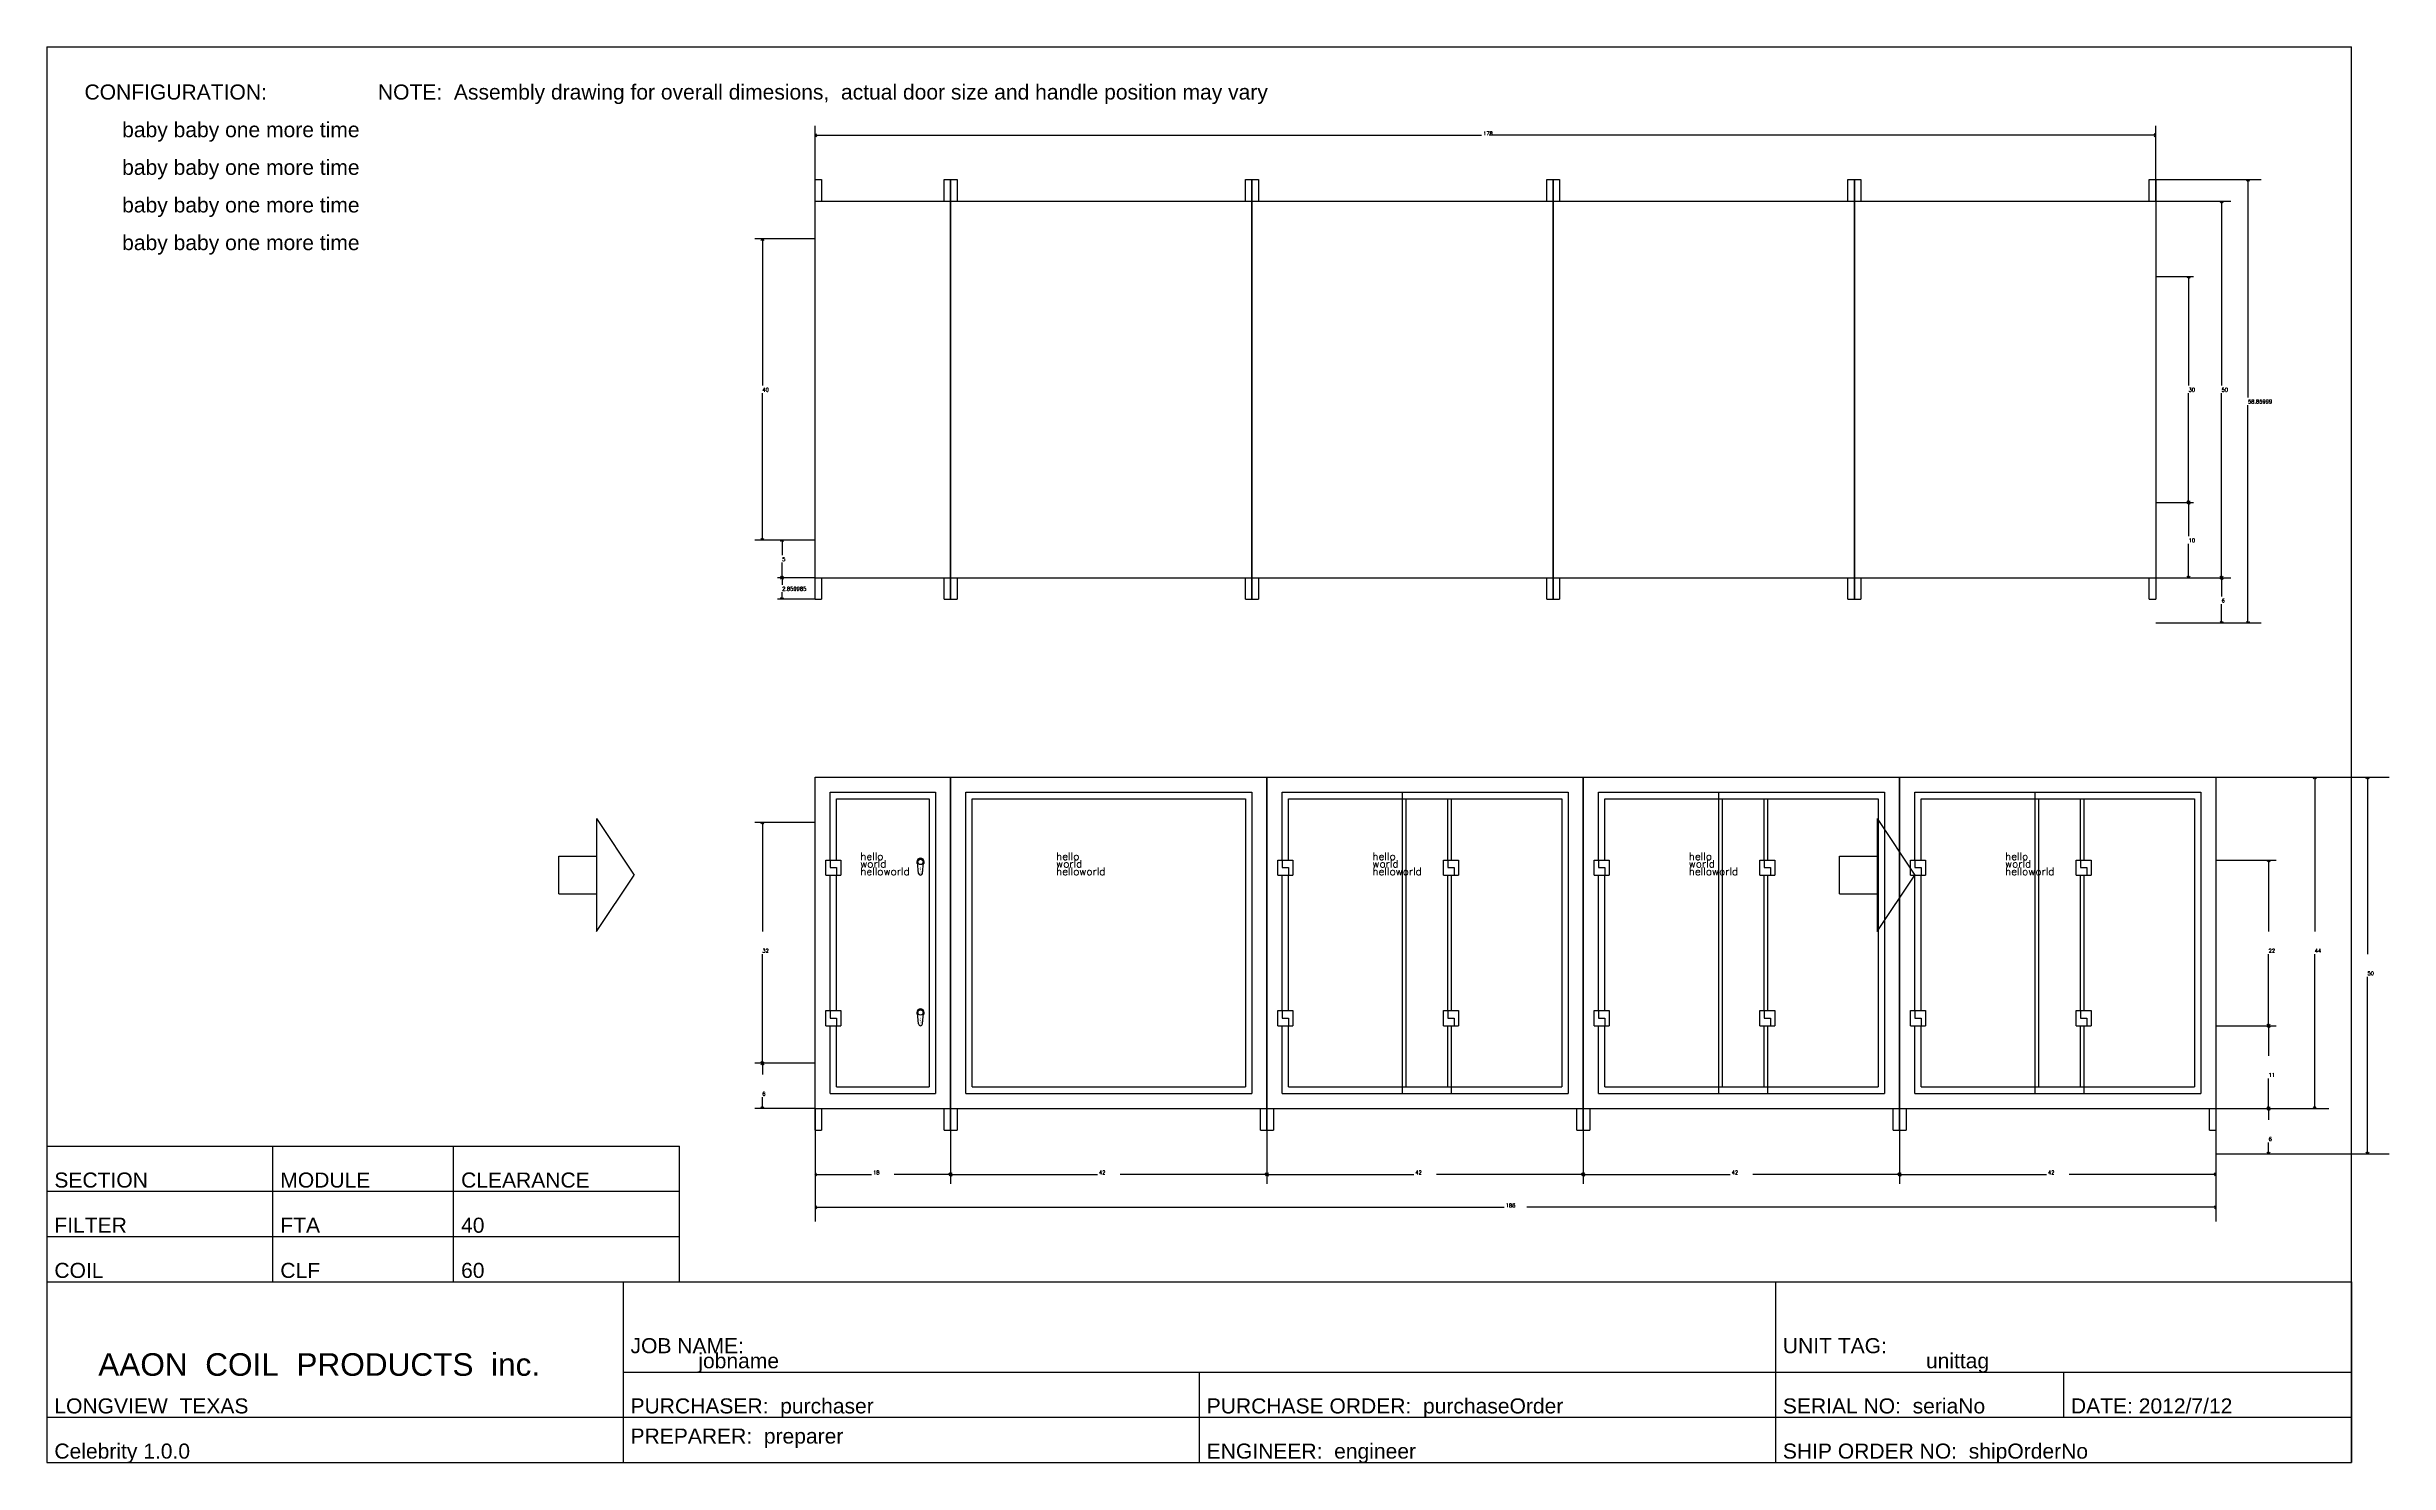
# Model space of a CAD drawing. Extents: x 500 to 811, y 312 to 500.
import ezdxf
from ezdxf.enums import TextEntityAlignment as Align

# ---------------------------------------------------------------- set-up
doc = ezdxf.new("R2010")
doc.units = 0
for name, color, linetype in [('dimensionLayer', 7, 'Continuous'), ('DoorBarRectangle', 7, 'Continuous'), ('DoorRectangleLayer', 7, 'Continuous'), ('DoubleDoorBarRectangle', 7, 'Continuous'), ('line', 7, 'Continuous'), ('nonDoorBarLayer', 7, 'Continuous'), ('outerline', 7, 'Continuous'), ('RepresentDoorBarRectangle', 7, 'Continuous'), ('text', 7, 'Continuous')]:
    doc.layers.add(name, color=color, linetype=linetype)
doc.styles.get("Standard").update_dxf_attribs({"font": 'simplex'})
doc.styles.add('True type font', font='Arial.ttf')

msp = doc.modelspace()

# ---------------------------------------------------------------- linework, layer by layer
at = {"layer": 'dimensionLayer'}
for p, q in [((602, 479.5), (602, 489.5)), ((602, 488.25), (602.2, 488.45)), ((780, 488.25), (779.8, 488.45)), ((780, 479.5), (780, 489.5)), ((602, 488.25), (690.5, 488.25)), ((602, 488.25), (602.2, 488.05)), ((780, 488.25), (691.5, 488.25)), ((780, 488.25), (779.8, 488.05)), ((780, 482.36), (794, 482.36)), ((792.25, 482.36), (792.05, 482.16)), ((792.25, 482.36), (792.25, 453.43)), ((792.25, 482.36), (792.45, 482.16)), ((780, 479.5), (790, 479.5)), ((788.75, 479.5), (788.55, 479.3)), ((788.75, 479.5), (788.75, 455)), ((788.75, 479.5), (788.95, 479.3)), ((602, 474.5), (594, 474.5)), ((595, 474.5), (594.8, 474.3)), ((595, 474.5), (595, 455)), ((595, 474.5), (595.2, 474.3)), ((780, 469.5), (785, 469.5)), ((784.375, 469.5), (784.175, 469.3)), ((784.375, 469.5), (784.375, 455)), ((784.375, 469.5), (784.575, 469.3)), ((595, 434.5), (595, 454)), ((784.375, 439.5), (784.375, 454)), ((788.75, 429.5), (788.75, 454)), ((792.25, 423.5), (792.25, 452.43)), ((780, 439.5), (785, 439.5)), ((780, 439.5), (785, 439.5)), ((784.375, 439.5), (784.175, 439.7)), ((784.375, 439.5), (784.175, 439.3)), ((784.375, 439.5), (784.575, 439.7)), ((784.375, 439.5), (784.375, 435)), ((784.375, 439.5), (784.575, 439.3)), ((602, 434.5), (594, 434.5)), ((595, 434.5), (594.8, 434.7)), ((595, 434.5), (595.2, 434.7)), ((602, 434.5), (597, 434.5)), ((597.625, 434.5), (597.425, 434.3)), ((597.625, 434.5), (597.625, 432.5)), ((597.625, 434.5), (597.825, 434.3)), ((784.375, 429.5), (784.375, 434)), ((602, 429.5), (597, 429.5)), ((602, 429.5), (597, 429.5)), ((597.625, 429.5), (597.425, 429.7)), ((597.625, 429.5), (597.425, 429.3)), ((597.625, 429.5), (597.625, 431.5)), ((597.625, 429.5), (597.825, 429.7)), ((597.625, 429.5), (597.625, 428.57)), ((597.625, 429.5), (597.825, 429.3)), ((780, 429.5), (785, 429.5)), ((780, 429.5), (790, 429.5)), ((780, 429.5), (790, 429.5)), ((784.375, 429.5), (784.175, 429.7)), ((784.375, 429.5), (784.575, 429.7)), ((788.75, 429.5), (788.55, 429.7)), ((788.75, 429.5), (788.55, 429.3)), ((788.75, 429.5), (788.95, 429.7)), ((788.75, 429.5), (788.75, 427)), ((788.75, 429.5), (788.95, 429.3)), ((602, 426.64), (597, 426.64)), ((597.625, 426.64), (597.425, 426.84)), ((597.625, 426.64), (597.625, 427.57)), ((597.625, 426.64), (597.825, 426.84)), ((780, 423.5), (790, 423.5)), ((780, 423.5), (794, 423.5)), ((788.75, 423.5), (788.55, 423.7)), ((788.75, 423.5), (788.75, 426)), ((788.75, 423.5), (788.95, 423.7)), ((792.25, 423.5), (792.05, 423.7)), ((792.25, 423.5), (792.45, 423.7)), ((788, 403), (803, 403)), ((788, 403), (811, 403)), ((801.125, 403), (800.925, 402.8)), ((801.125, 403), (801.125, 382.5)), ((801.125, 403), (801.325, 402.8)), ((808.125, 403), (807.925, 402.8)), ((808.125, 403), (808.125, 379.5)), ((808.125, 403), (808.325, 402.8)), ((602, 397), (594, 397)), ((595, 397), (594.8, 396.8)), ((595, 397), (595, 382.5)), ((595, 397), (595.2, 396.8)), ((788, 392), (796, 392)), ((795, 392), (794.8, 391.8)), ((795, 392), (795, 382.5)), ((795, 392), (795.2, 391.8)), ((595, 365), (595, 379.5)), ((795, 370), (795, 379.5)), ((801.125, 359), (801.125, 379.5)), ((808.125, 353), (808.125, 376.5)), ((795, 370), (794.8, 370.2)), ((795, 370), (795.2, 370.2)), ((788, 370), (796, 370)), ((788, 370), (796, 370)), ((795, 370), (794.8, 369.8)), ((795, 370), (795, 366)), ((795, 370), (795.2, 369.8)), ((602, 365), (594, 365)), ((602, 365), (594, 365)), ((595, 365), (594.8, 365.2)), ((595, 365), (594.8, 364.8)), ((595, 365), (595.2, 365.2)), ((595, 365), (595, 363.5)), ((595, 365), (595.2, 364.8)), ((795, 359), (795, 363)), ((602, 359), (594, 359)), ((595, 359), (594.8, 359.2)), ((595, 359), (595, 360.5)), ((595, 359), (595.2, 359.2)), ((602, 359), (602, 349)), ((602, 359), (602, 344)), ((620, 359), (620, 349)), ((620, 359), (620, 349)), ((662, 359), (662, 349)), ((662, 359), (662, 349)), ((704, 359), (704, 349)), ((704, 359), (704, 349)), ((746, 359), (746, 349)), ((746, 359), (746, 349)), ((788, 359), (796, 359)), ((788, 359), (796, 359)), ((788, 359), (803, 359)), ((788, 359), (788, 349)), ((788, 359), (788, 344)), ((795, 359), (794.8, 359.2)), ((795, 359), (794.8, 358.8)), ((795, 359), (795.2, 359.2)), ((795, 359), (795, 357.5)), ((795, 359), (795.2, 358.8)), ((801.125, 359), (800.925, 359.2)), ((801.125, 359), (801.325, 359.2)), ((788, 353), (796, 353)), ((788, 353), (811, 353)), ((795, 353), (794.8, 353.2)), ((795, 353), (795, 354.5)), ((795, 353), (795.2, 353.2)), ((808.125, 353), (807.925, 353.2)), ((808.125, 353), (808.325, 353.2)), ((602, 350.25), (602.2, 350.45)), ((602, 350.25), (609.5, 350.25)), ((602, 350.25), (602.2, 350.05)), ((620, 350.25), (612.5, 350.25)), ((620, 350.25), (619.8, 350.45)), ((620, 350.25), (619.8, 350.05)), ((620, 350.25), (620.2, 350.45)), ((620, 350.25), (639.5, 350.25)), ((620, 350.25), (620.2, 350.05)), ((662, 350.25), (642.5, 350.25)), ((662, 350.25), (661.8, 350.45)), ((662, 350.25), (661.8, 350.05)), ((662, 350.25), (662.2, 350.45)), ((662, 350.25), (681.5, 350.25)), ((662, 350.25), (662.2, 350.05)), ((704, 350.25), (684.5, 350.25)), ((704, 350.25), (703.8, 350.45)), ((704, 350.25), (703.8, 350.05)), ((704, 350.25), (704.2, 350.45)), ((704, 350.25), (723.5, 350.25)), ((704, 350.25), (704.2, 350.05)), ((746, 350.25), (726.5, 350.25)), ((746, 350.25), (745.8, 350.45)), ((746, 350.25), (745.8, 350.05)), ((746, 350.25), (746.2, 350.45)), ((746, 350.25), (765.5, 350.25)), ((746, 350.25), (746.2, 350.05)), ((788, 350.25), (768.5, 350.25)), ((788, 350.25), (787.8, 350.45)), ((788, 350.25), (787.8, 350.05)), ((602, 345.875), (602.2, 346.075)), ((602, 345.875), (693.5, 345.875)), ((602, 345.875), (602.2, 345.675)), ((788, 345.875), (696.5, 345.875)), ((788, 345.875), (787.8, 346.075)), ((788, 345.875), (787.8, 345.675))]:
    msp.add_line(p, q, dxfattribs=at)
at = {"layer": 'DoorBarRectangle'}
for p, q in [((604, 392), (604, 401)), ((604, 401), (618, 401)), ((604.86, 392), (604.86, 400.14)), ((604.86, 400.14), (617.14, 400.14)), ((617.14, 400.14), (617.14, 361.86)), ((618, 401), (618, 361)), ((664, 392), (664, 401)), ((664, 401), (702, 401)), ((664.86, 392), (664.86, 400.14)), ((664.86, 400.14), (701.14, 400.14)), ((701.14, 400.14), (701.14, 361.86)), ((702, 401), (702, 361)), ((706, 392), (706, 401)), ((706, 401), (744, 401)), ((706.86, 392), (706.86, 400.14)), ((706.86, 400.14), (743.14, 400.14)), ((743.14, 400.14), (743.14, 361.86)), ((744, 401), (744, 361)), ((748, 392), (748, 401)), ((748, 401), (786, 401)), ((748.86, 392), (748.86, 400.14)), ((748.86, 400.14), (785.14, 400.14)), ((785.14, 400.14), (785.14, 361.86)), ((786, 401), (786, 361)), ((604, 372), (604, 390)), ((604.86, 372), (604.86, 390)), ((664, 372), (664, 390)), ((664.86, 372), (664.86, 390)), ((706, 372), (706, 390)), ((706.86, 372), (706.86, 390)), ((748, 372), (748, 390)), ((748.86, 372), (748.86, 390)), ((604, 361), (604, 370)), ((604.86, 361.86), (604.86, 370)), ((664, 361), (664, 370)), ((664.86, 361.86), (664.86, 370)), ((706, 361), (706, 370)), ((706.86, 361.86), (706.86, 370)), ((748, 361), (748, 370)), ((748.86, 361.86), (748.86, 370)), ((604, 361), (618, 361)), ((604.86, 361.86), (617.14, 361.86)), ((664, 361), (702, 361)), ((664.86, 361.86), (701.14, 361.86)), ((706, 361), (744, 361)), ((706.86, 361.86), (743.14, 361.86)), ((748, 361), (786, 361)), ((748.86, 361.86), (785.14, 361.86))]:
    msp.add_line(p, q, dxfattribs=at)
at = {"layer": 'DoorRectangleLayer'}
for p, q in [((602, 479.5), (602, 482.36)), ((602, 482.36), (602.86, 482.36)), ((602.86, 482.36), (602.86, 479.5)), ((619.14, 479.5), (619.14, 482.36)), ((619.14, 482.36), (620, 482.36)), ((620, 482.36), (620, 479.5)), ((620, 479.5), (620, 482.36)), ((620, 482.36), (620.86, 482.36)), ((620.86, 482.36), (620.86, 479.5)), ((659.14, 479.5), (659.14, 482.36)), ((659.14, 482.36), (660, 482.36)), ((660, 482.36), (660, 479.5)), ((660, 479.5), (660, 482.36)), ((660, 482.36), (660.86, 482.36)), ((660.86, 482.36), (660.86, 479.5)), ((699.14, 479.5), (699.14, 482.36)), ((699.14, 482.36), (700, 482.36)), ((700, 482.36), (700, 479.5)), ((700, 479.5), (700, 482.36)), ((700, 482.36), (700.86, 482.36)), ((700.86, 482.36), (700.86, 479.5)), ((739.14, 479.5), (739.14, 482.36)), ((739.14, 482.36), (740, 482.36)), ((740, 482.36), (740, 479.5)), ((740, 479.5), (740, 482.36)), ((740, 482.36), (740.86, 482.36)), ((740.86, 482.36), (740.86, 479.5)), ((779.14, 479.5), (779.14, 482.36)), ((779.14, 482.36), (780, 482.36)), ((780, 482.36), (780, 479.5)), ((602, 429.5), (602, 479.5)), ((602, 479.5), (620, 479.5)), ((602, 479.5), (602.86, 479.5)), ((619.14, 479.5), (620, 479.5)), ((620, 479.5), (620, 429.5)), ((620, 429.5), (620, 479.5)), ((620, 479.5), (660, 479.5)), ((620, 479.5), (620.86, 479.5)), ((659.14, 479.5), (660, 479.5)), ((660, 479.5), (660, 429.5)), ((660, 429.5), (660, 479.5)), ((660, 479.5), (700, 479.5)), ((660, 479.5), (660.86, 479.5)), ((699.14, 479.5), (700, 479.5)), ((700, 479.5), (700, 429.5)), ((700, 429.5), (700, 479.5)), ((700, 479.5), (740, 479.5)), ((700, 479.5), (700.86, 479.5)), ((739.14, 479.5), (740, 479.5)), ((740, 479.5), (740, 429.5)), ((740, 429.5), (740, 479.5)), ((740, 479.5), (780, 479.5)), ((740, 479.5), (740.86, 479.5)), ((779.14, 479.5), (780, 479.5)), ((780, 479.5), (780, 429.5)), ((602, 429.5), (620, 429.5)), ((602, 426.64), (602, 429.5)), ((602, 429.5), (602.86, 429.5)), ((602.86, 429.5), (602.86, 426.64)), ((619.14, 426.64), (619.14, 429.5)), ((619.14, 429.5), (620, 429.5)), ((620, 429.5), (620, 426.64)), ((620, 429.5), (660, 429.5)), ((620, 426.64), (620, 429.5)), ((620, 429.5), (620.86, 429.5)), ((620.86, 429.5), (620.86, 426.64)), ((659.14, 426.64), (659.14, 429.5)), ((659.14, 429.5), (660, 429.5)), ((660, 429.5), (660, 426.64)), ((660, 429.5), (700, 429.5)), ((660, 426.64), (660, 429.5)), ((660, 429.5), (660.86, 429.5)), ((660.86, 429.5), (660.86, 426.64)), ((699.14, 426.64), (699.14, 429.5)), ((699.14, 429.5), (700, 429.5)), ((700, 429.5), (700, 426.64)), ((700, 429.5), (740, 429.5)), ((700, 426.64), (700, 429.5)), ((700, 429.5), (700.86, 429.5)), ((700.86, 429.5), (700.86, 426.64)), ((739.14, 426.64), (739.14, 429.5)), ((739.14, 429.5), (740, 429.5)), ((740, 429.5), (740, 426.64)), ((740, 429.5), (780, 429.5)), ((740, 426.64), (740, 429.5)), ((740, 429.5), (740.86, 429.5)), ((740.86, 429.5), (740.86, 426.64)), ((779.14, 426.64), (779.14, 429.5)), ((779.14, 429.5), (780, 429.5)), ((780, 429.5), (780, 426.64)), ((602, 426.64), (602.86, 426.64)), ((619.14, 426.64), (620, 426.64)), ((620, 426.64), (620.86, 426.64)), ((659.14, 426.64), (660, 426.64)), ((660, 426.64), (660.86, 426.64)), ((699.14, 426.64), (700, 426.64)), ((700, 426.64), (700.86, 426.64)), ((739.14, 426.64), (740, 426.64)), ((740, 426.64), (740.86, 426.64)), ((779.14, 426.64), (780, 426.64)), ((602, 359), (602, 403)), ((602, 403), (620, 403)), ((620, 403), (620, 359)), ((620, 359), (620, 403)), ((620, 403), (662, 403)), ((662, 403), (662, 359)), ((662, 359), (662, 403)), ((662, 403), (704, 403)), ((704, 403), (704, 359)), ((704, 359), (704, 403)), ((704, 403), (746, 403)), ((746, 403), (746, 359)), ((746, 359), (746, 403)), ((746, 403), (788, 403)), ((788, 403), (788, 359)), ((602, 359), (620, 359)), ((602, 356.14), (602, 359)), ((602, 359), (602.86, 359)), ((602.86, 359), (602.86, 356.14)), ((619.14, 356.14), (619.14, 359)), ((619.14, 359), (620, 359)), ((620, 359), (620, 356.14)), ((620, 359), (662, 359)), ((620, 356.14), (620, 359)), ((620, 359), (620.86, 359)), ((620.86, 359), (620.86, 356.14)), ((661.14, 356.14), (661.14, 359)), ((661.14, 359), (662, 359)), ((662, 359), (662, 356.14)), ((662, 359), (704, 359)), ((662, 356.14), (662, 359)), ((662, 359), (662.86, 359)), ((662.86, 359), (662.86, 356.14)), ((703.14, 356.14), (703.14, 359)), ((703.14, 359), (704, 359)), ((704, 359), (704, 356.14)), ((704, 359), (746, 359)), ((704, 356.14), (704, 359)), ((704, 359), (704.86, 359)), ((704.86, 359), (704.86, 356.14)), ((745.14, 356.14), (745.14, 359)), ((745.14, 359), (746, 359)), ((746, 359), (746, 356.14)), ((746, 359), (788, 359)), ((746, 356.14), (746, 359)), ((746, 359), (746.86, 359)), ((746.86, 359), (746.86, 356.14)), ((787.14, 356.14), (787.14, 359)), ((787.14, 359), (788, 359)), ((788, 359), (788, 356.14)), ((602, 356.14), (602.86, 356.14)), ((619.14, 356.14), (620, 356.14)), ((620, 356.14), (620.86, 356.14)), ((661.14, 356.14), (662, 356.14)), ((662, 356.14), (662.86, 356.14)), ((703.14, 356.14), (704, 356.14)), ((704, 356.14), (704.86, 356.14)), ((745.14, 356.14), (746, 356.14)), ((746, 356.14), (746.86, 356.14)), ((787.14, 356.14), (788, 356.14))]:
    msp.add_line(p, q, dxfattribs=at)
at = {"layer": 'DoubleDoorBarRectangle'}
for p, q in [((680, 361), (680, 401)), ((680.5, 361.86), (680.5, 400.14)), ((686, 392), (686, 400.14)), ((686.5, 392), (686.5, 400.14)), ((722, 361), (722, 401)), ((722.5, 361.86), (722.5, 400.14)), ((728, 392), (728, 400.14)), ((728.5, 392), (728.5, 400.14)), ((764, 361), (764, 401)), ((764.5, 361.86), (764.5, 400.14)), ((770, 392), (770, 400.14)), ((770.5, 392), (770.5, 400.14)), ((686, 372), (686, 390)), ((686.5, 372), (686.5, 390)), ((728, 372), (728, 390)), ((728.5, 372), (728.5, 390)), ((770, 372), (770, 390)), ((770.5, 372), (770.5, 390)), ((686, 361.86), (686, 370)), ((686.5, 361), (686.5, 370)), ((728, 361.86), (728, 370)), ((728.5, 361), (728.5, 370)), ((770, 361.86), (770, 370)), ((770.5, 361), (770.5, 370))]:
    msp.add_line(p, q, dxfattribs=at)
at = {"layer": 'line'}
for p, q in [((573, 397.5), (578, 390)), ((573, 397.5), (573, 382.5)), ((743, 397.5), (748, 390)), ((743, 397.5), (743, 382.5)), ((568, 392.5), (573, 392.5)), ((568, 387.5), (568, 392.5)), ((738, 392.5), (743, 392.5)), ((738, 387.5), (738, 392.5)), ((573, 382.5), (578, 390)), ((615.751, 390.225), (615.602, 391.71)), ((616.249, 390.225), (616.398, 391.71)), ((743, 382.5), (748, 390)), ((568, 387.5), (573, 387.5)), ((738, 387.5), (743, 387.5)), ((615.751, 370.225), (615.602, 371.71)), ((616.249, 370.225), (616.398, 371.71)), ((500, 354), (584, 354)), ((500, 354), (500, 336)), ((530, 336), (530, 354)), ((554, 336), (554, 354)), ((584, 336), (584, 354)), ((500, 348), (584, 348)), ((500, 342), (584, 342)), ((500, 336), (584, 336)), ((500, 336), (806, 336)), ((500, 336), (500, 312)), ((576.5, 336), (576.5, 312)), ((729.5, 336), (729.5, 312)), ((806, 336), (806, 312)), ((576.5, 324), (806, 324)), ((653, 324), (653, 312)), ((767.75, 324), (767.75, 318)), ((500, 318), (806, 318)), ((500, 312), (806, 312))]:
    msp.add_line(p, q, dxfattribs=at)
at = {"layer": 'line', "linetype": 'Continuous'}
for centre in [(616, 391.75), (616, 371.75)]:
    msp.add_circle(centre, 0.35, dxfattribs=at)
at = {"layer": 'line'}
for centre, radius, start, end in [((616, 391.75), 0.5, -43, 223), ((616, 391.75), 0.4, -6, 186), ((616, 390.25), 0.25, 186, 354), ((616, 371.75), 0.5, -43, 223), ((616, 371.75), 0.4, -6, 186), ((616, 370.25), 0.25, 186, 354)]:
    msp.add_arc(centre, radius, start, end, dxfattribs=at)
at = {"layer": 'nonDoorBarLayer'}
for p, q in [((622, 361), (622, 401)), ((622, 401), (660, 401)), ((622.86, 361.86), (622.86, 400.14)), ((622.86, 400.14), (659.14, 400.14)), ((659.14, 400.14), (659.14, 361.86)), ((660, 401), (660, 361)), ((622, 361), (660, 361)), ((622.86, 361.86), (659.14, 361.86))]:
    msp.add_line(p, q, dxfattribs=at)
at = {"layer": 'outerline'}
for p, q in [((500, 500), (500, 312)), ((500, 500), (806, 500)), ((806, 312), (806, 500)), ((500, 312), (806, 312))]:
    msp.add_line(p, q, dxfattribs=at)
at = {"layer": 'RepresentDoorBarRectangle'}
for p, q in [((603.43, 390), (603.43, 392)), ((603.43, 392), (605.43, 392)), ((604, 392), (604, 391)), ((605.43, 392), (605.43, 390)), ((663.43, 390), (663.43, 392)), ((663.43, 392), (665.43, 392)), ((664, 392), (664, 391)), ((665.43, 392), (665.43, 390)), ((685.43, 390), (685.43, 392)), ((685.43, 392), (687.43, 392)), ((686, 392), (686, 391)), ((687.43, 392), (687.43, 390)), ((705.43, 390), (705.43, 392)), ((705.43, 392), (707.43, 392)), ((706, 392), (706, 391)), ((707.43, 392), (707.43, 390)), ((727.43, 390), (727.43, 392)), ((727.43, 392), (729.43, 392)), ((728, 392), (728, 391)), ((729.43, 392), (729.43, 390)), ((747.43, 390), (747.43, 392)), ((747.43, 392), (749.43, 392)), ((748, 392), (748, 391)), ((749.43, 392), (749.43, 390)), ((769.43, 390), (769.43, 392)), ((769.43, 392), (771.43, 392)), ((770, 392), (770, 391)), ((771.43, 392), (771.43, 390)), ((603.43, 390), (605.43, 390)), ((604, 391), (604.86, 391)), ((604.86, 391), (604.86, 390)), ((663.43, 390), (665.43, 390)), ((664, 391), (664.86, 391)), ((664.86, 391), (664.86, 390)), ((685.43, 390), (687.43, 390)), ((686, 391), (686.86, 391)), ((686.86, 391), (686.86, 390)), ((705.43, 390), (707.43, 390)), ((706, 391), (706.86, 391)), ((706.86, 391), (706.86, 390)), ((727.43, 390), (729.43, 390)), ((728, 391), (728.86, 391)), ((728.86, 391), (728.86, 390)), ((747.43, 390), (749.43, 390)), ((748, 391), (748.86, 391)), ((748.86, 391), (748.86, 390)), ((769.43, 390), (771.43, 390)), ((770, 391), (770.86, 391)), ((770.86, 391), (770.86, 390)), ((603.43, 370), (603.43, 372)), ((603.43, 372), (605.43, 372)), ((604, 372), (604, 371)), ((604, 371), (604.86, 371)), ((604.86, 371), (604.86, 370)), ((605.43, 372), (605.43, 370)), ((663.43, 370), (663.43, 372)), ((663.43, 372), (665.43, 372)), ((664, 372), (664, 371)), ((664, 371), (664.86, 371)), ((664.86, 371), (664.86, 370)), ((665.43, 372), (665.43, 370)), ((685.43, 370), (685.43, 372)), ((685.43, 372), (687.43, 372)), ((686, 372), (686, 371)), ((686, 371), (686.86, 371)), ((686.86, 371), (686.86, 370)), ((687.43, 372), (687.43, 370)), ((705.43, 370), (705.43, 372)), ((705.43, 372), (707.43, 372)), ((706, 372), (706, 371)), ((706, 371), (706.86, 371)), ((706.86, 371), (706.86, 370)), ((707.43, 372), (707.43, 370)), ((727.43, 370), (727.43, 372)), ((727.43, 372), (729.43, 372)), ((728, 372), (728, 371)), ((728, 371), (728.86, 371)), ((728.86, 371), (728.86, 370)), ((729.43, 372), (729.43, 370)), ((747.43, 370), (747.43, 372)), ((747.43, 372), (749.43, 372)), ((748, 372), (748, 371)), ((748, 371), (748.86, 371)), ((748.86, 371), (748.86, 370)), ((749.43, 372), (749.43, 370)), ((769.43, 370), (769.43, 372)), ((769.43, 372), (771.43, 372)), ((770, 372), (770, 371)), ((770, 371), (770.86, 371)), ((770.86, 371), (770.86, 370)), ((771.43, 372), (771.43, 370)), ((603.43, 370), (605.43, 370)), ((663.43, 370), (665.43, 370)), ((685.43, 370), (687.43, 370)), ((705.43, 370), (707.43, 370)), ((727.43, 370), (729.43, 370)), ((747.43, 370), (749.43, 370)), ((769.43, 370), (771.43, 370))]:
    msp.add_line(p, q, dxfattribs=at)

# ---------------------------------------------------------------- texts
at = {"layer": 'dimensionLayer'}
for s, p in [('178', (690.7, 488.25)), ('40', (595, 454.2)), ('30', (784.375, 454.2)), ('50', (788.75, 454.2)), ('58.85999', (792.25, 452.63)), ('10', (784.375, 434.2)), ('5', (597.625, 431.7)), ('2.859985', (597.625, 427.77)), ('6', (788.75, 426.2)), ('32', (595, 379.7)), ('22', (795, 379.7)), ('44', (801.125, 379.7)), ('50', (808.125, 376.7)), ('6', (595, 360.7)), ('11', (795, 363.2)), ('6', (795, 354.7)), ('18', (609.7, 350.25)), ('42', (639.7, 350.25)), ('42', (681.7, 350.25)), ('42', (723.7, 350.25)), ('42', (765.7, 350.25)), ('186', (693.7, 345.875))]:
    msp.add_text(s, height=0.5, dxfattribs=at).set_placement(p)
at = {"layer": 'DoorBarRectangle'}
for s, p in [('world', (608, 391)), ('hello', (608, 392)), ('world', (676, 391)), ('hello', (676, 392)), ('world', (718, 391)), ('hello', (718, 392)), ('world', (760, 391)), ('hello', (760, 392)), ('helloworld', (608, 390)), ('helloworld', (676, 390)), ('helloworld', (718, 390)), ('helloworld', (760, 390))]:
    msp.add_text(s, height=1, dxfattribs=at).set_placement(p)
at = {"layer": 'line', "style": 'True type font'}
for s, height, p in [('A', 0.2, (615.9, 391.055)), ('A', 0.2, (615.9, 390.825)), ('O', 0.2, (615.9, 390.595)), ('N', 0.2, (615.9, 390.365)), ('A', 0.2, (615.9, 371.055)), ('A', 0.2, (615.9, 370.825)), ('O', 0.2, (615.9, 370.595)), ('N', 0.2, (615.9, 370.365)), ('SECTION', 2, (501, 350.5)), ('MODULE', 2, (531, 350.5)), ('CLEARANCE', 2, (555, 350.5)), ('FILTER', 2, (501, 344.5)), ('FTA', 2, (531, 344.5)), ('40', 2, (555, 344.5)), ('COIL', 2, (501, 338.5)), ('CLF', 2, (531, 338.5)), ('60', 2, (555, 338.5)), ('     AAON  COIL  PRODUCTS  inc.', 3, (501, 326.5)), ('JOB NAME:', 2, (577.5, 328.5)), ('jobname', 2, (586.5, 326.5)), ('UNIT TAG:', 2, (730.5, 328.5)), ('unittag', 2, (749.5, 326.5)), ('LONGVIEW  TEXAS', 2, (501, 320.5)), ('PURCHASER:  purchaser', 2, (577.5, 320.5)), ('PURCHASE ORDER:  purchaseOrder', 2, (654, 320.5)), ('SERIAL NO:  seriaNo', 2, (730.5, 320.5)), ('DATE: 2012/7/12', 2, (768.75, 320.5)), ('Celebrity 1.0.0', 2, (501, 314.5)), ('ENGINEER:  engineer', 2, (654, 314.5)), ('SHIP ORDER NO:  shipOrderNo', 2, (730.5, 314.5))]:
    msp.add_text(s, height=height, dxfattribs=at).set_placement(p, align=Align.TOP_LEFT)
msp.add_text('PREPARER:  preparer', height=2, dxfattribs=at).set_placement((577.5, 314.5))
at = {"layer": 'nonDoorBarLayer'}
for s, p in [('world', (634, 391)), ('hello', (634, 392)), ('helloworld', (634, 390))]:
    msp.add_text(s, height=1, dxfattribs=at).set_placement(p)
at = {"layer": 'text', "style": 'True type font'}
for s, p in [('CONFIGURATION:                   NOTE:  Assembly drawing for overall dimesions,  actual door size and handle position may vary', (505, 495)), ('baby baby one more time', (510, 490)), ('baby baby one more time', (510, 485)), ('baby baby one more time', (510, 480)), ('baby baby one more time', (510, 475))]:
    msp.add_text(s, height=2, dxfattribs=at).set_placement(p, align=Align.TOP_LEFT)

doc.saveas('drawing.dxf')
